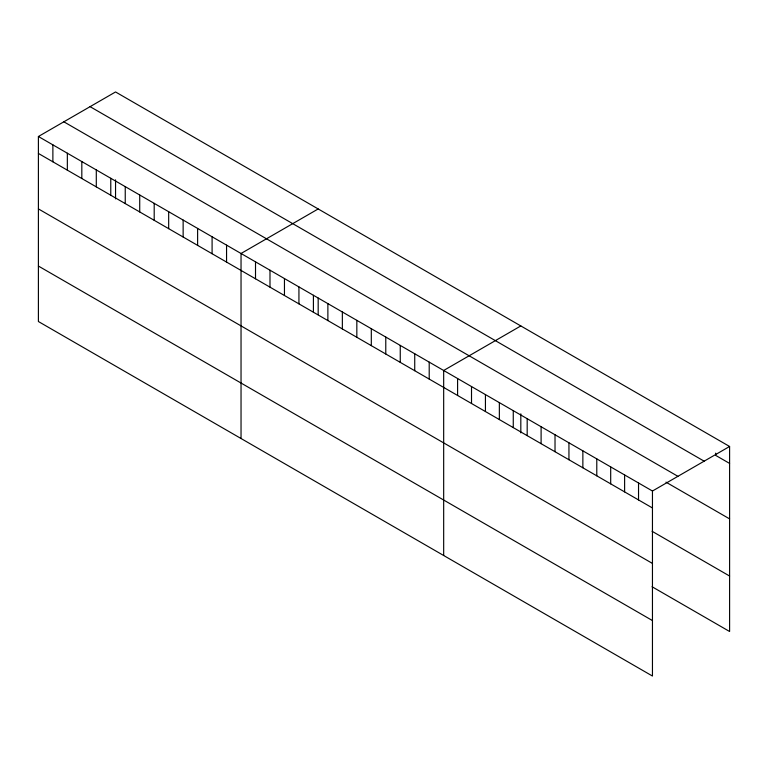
<?xml version="1.0" encoding="UTF-8"?>
<svg xmlns="http://www.w3.org/2000/svg" width="768" height="768" viewBox="0 0 768 768"><rect width="100%" height="100%" fill="white"/><g stroke="black" fill="none" stroke-linecap="round" stroke-linejoin="round"><path stroke-width="1.15" d="M38.4 136.502L652.454 491.021L652.454 676.042L38.4 321.523L38.4 136.502L115.546 91.958L729.6 446.477L729.6 631.498L652.051 586.733M318.182 208.954L241.037 253.488L241.037 438.509M520.819 325.939L443.674 370.483L443.674 555.504M652.454 491.021L729.6 446.477M729.6 463.421L715.68 455.386L715.68 453.13M90.086 106.656L704.141 461.174M63.859 121.805L677.914 476.323M665.971 482.15L729.6 518.89M38.4 153.446L652.454 507.965M652.051 531.264L729.6 576.038M38.4 208.906L652.454 563.434M38.4 266.054L652.454 620.573M638.534 482.986L638.534 499.93M624.614 474.95L624.614 491.894M610.694 466.915L610.694 483.859M596.784 458.88L596.784 475.824M582.864 450.845L582.864 467.789M568.944 442.81L568.944 459.754M555.024 434.765L555.024 451.709M541.104 426.73L541.104 443.674M527.184 418.694L527.184 435.638M520.819 413.827L520.819 432.874M513.264 410.659L513.264 427.603M499.354 402.624L499.354 419.568M485.434 394.589L485.434 411.533M471.514 386.554L471.514 403.498M457.594 378.518L457.594 395.462M429.206 362.131L429.206 379.066M414.73 353.77L414.73 370.714M400.253 345.418L400.253 362.362M385.776 337.056L385.776 354M371.309 328.704L371.309 345.648M356.832 320.342L356.832 337.286M342.355 311.99L342.355 328.934M327.878 303.629L327.878 320.573M318.182 298.032L318.182 314.698M313.411 295.277L313.411 312.221M298.934 286.915L298.934 303.859M284.458 278.563L284.458 295.507M269.99 270.202L269.99 287.146M255.514 261.85L255.514 278.794M226.56 245.136L226.56 262.08M212.093 236.774L212.093 253.718M197.616 228.422L197.616 245.366M183.139 220.061L183.139 237.005M168.672 211.709L168.672 228.653M154.195 203.347L154.195 220.291M139.718 194.995L139.718 211.939M125.242 186.643L125.242 203.587M115.546 179.846L115.546 198.893M110.774 178.282L110.774 195.226M96.298 169.93L96.298 186.874M81.821 161.568L81.821 178.512M67.344 153.216L67.344 170.16M52.877 144.854L52.877 161.798"/></g></svg>
